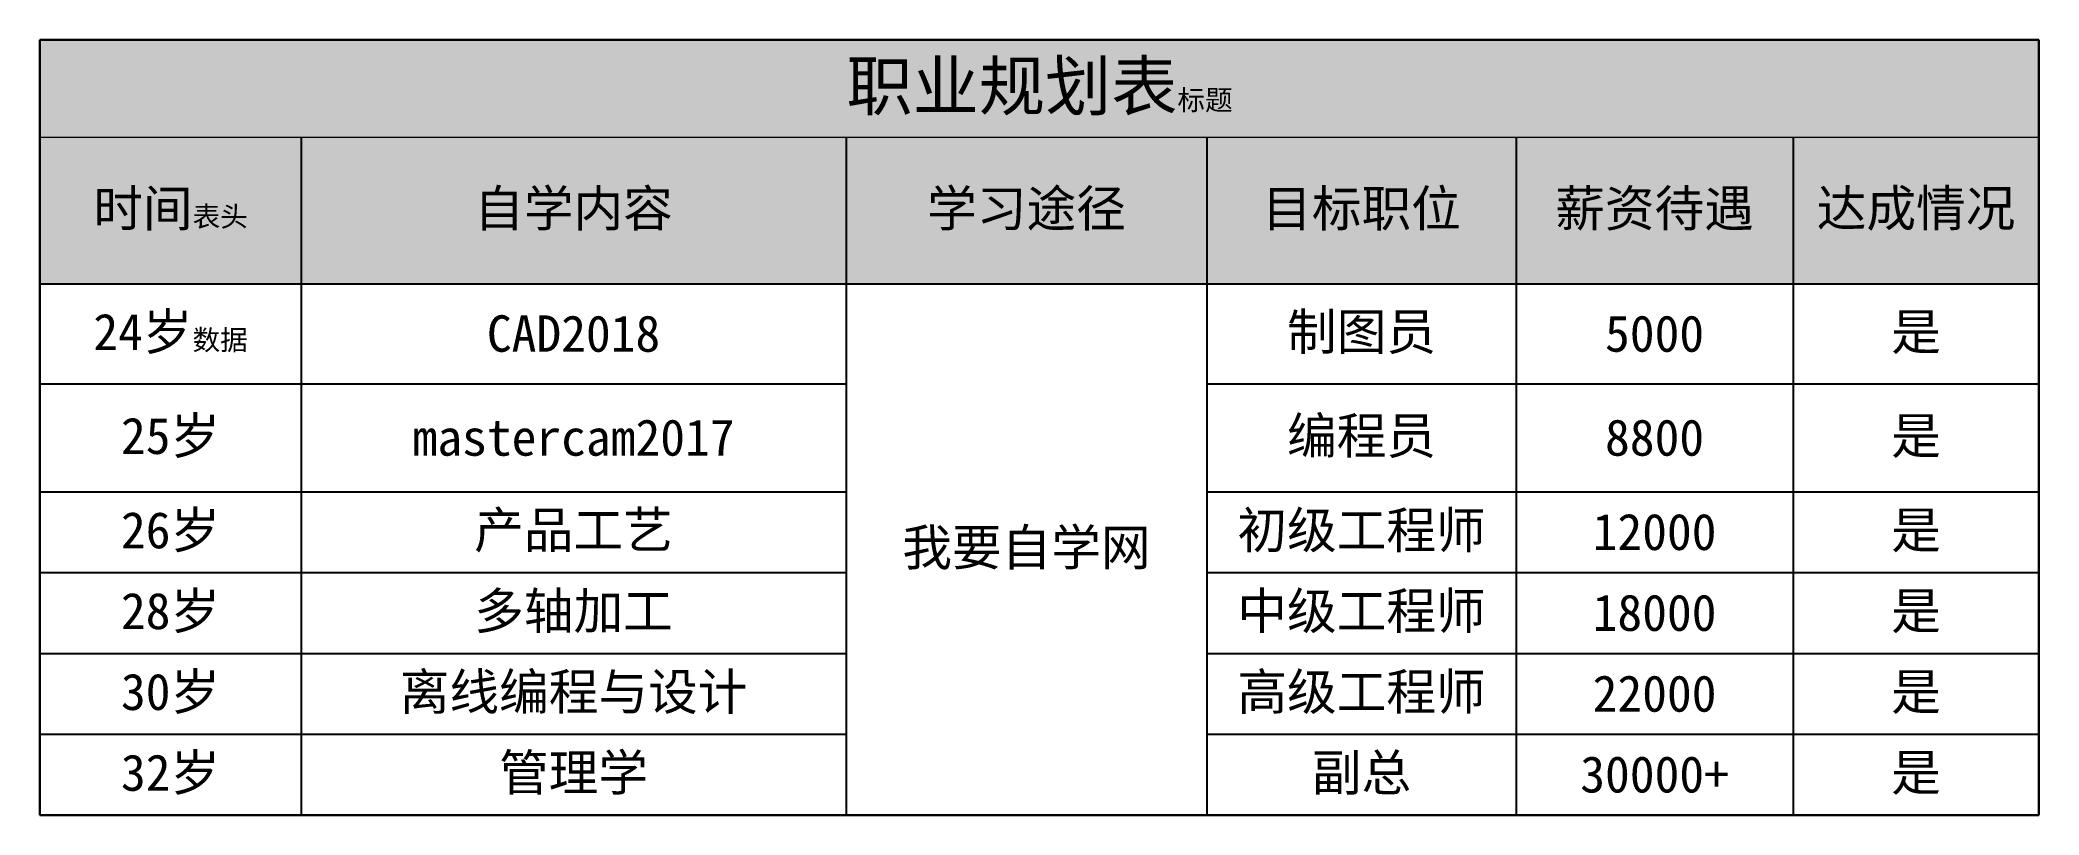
# Model space of a CAD drawing. Header units: millimetres. Extents: x 406 to 653, y 66 to 162.
import ezdxf

# ---------------------------------------------------------------- set-up
doc = ezdxf.new("R2010")
doc.units = ezdxf.units.MM

# ---------------------------------------------------------------- blocks, each defined once
blk = doc.blocks.new('*T1')
at = {"color": 6, "lineweight": 30, "transparency": 16777216}
for p, q in [((0, 0), (247.07, 0)), ((0, 0), (0, -95.8)), ((247.07, 0), (247.07, -95.8)), ((0, -95.8), (247.07, -95.8))]:
    blk.add_line(p, q, dxfattribs=at)
at = {"color": 0, "lineweight": -2, "transparency": 16777216}
for p, q in [((32.27, -11.99), (32.27, -42.51)), ((99.63, -11.99), (99.63, -95.8)), ((144.23, -11.99), (144.23, -95.8)), ((182.44, -11.99), (182.44, -42.51)), ((216.68, -11.99), (216.68, -42.51)), ((0, -30.13), (247.07, -30.13)), ((32.27, -75.82), (32.27, -95.8)), ((182.44, -75.82), (182.44, -95.8)), ((216.68, -75.82), (216.68, -95.8)), ((0, -85.81), (99.63, -85.81)), ((144.23, -85.81), (247.07, -85.81))]:
    blk.add_line(p, q, dxfattribs=at)
at = {"transparency": 16777216}
for p, q in [((0, -42.51), (99.63, -42.51)), ((32.27, -42.51), (32.27, -75.82)), ((144.23, -42.51), (247.07, -42.51)), ((182.44, -42.51), (182.44, -75.82)), ((216.68, -42.51), (216.68, -75.82)), ((0, -55.84), (99.63, -55.84)), ((144.23, -55.84), (247.07, -55.84)), ((0, -65.83), (99.63, -65.83)), ((144.23, -65.83), (247.07, -65.83)), ((0, -75.82), (99.63, -75.82)), ((144.23, -75.82), (247.07, -75.82))]:
    blk.add_line(p, q, dxfattribs=at)
at = {"color": 146, "true_color": 0x105689, "transparency": 16777216}
blk.add_solid([(0, 0), (0, -11.99), (247.07, 0), (247.07, -11.99)], dxfattribs=at)
at = {"color": 219, "true_color": 0x642165, "transparency": 16777216}
for points in [[(0, -11.99), (0, -30.13), (32.27, -11.99), (32.27, -30.13)], [(32.27, -11.99), (32.27, -30.13), (99.63, -11.99), (99.63, -30.13)], [(99.63, -11.99), (99.63, -30.13), (144.23, -11.99), (144.23, -30.13)], [(144.23, -11.99), (144.23, -30.13), (182.44, -11.99), (182.44, -30.13)], [(182.44, -11.99), (182.44, -30.13), (216.68, -11.99), (216.68, -30.13)], [(216.68, -11.99), (216.68, -30.13), (247.07, -11.99), (247.07, -30.13)]]:
    blk.add_solid(points, dxfattribs=at)
at = {"layer": 'Defpoints', "color": 8, "linetype": 'ByBlock', "lineweight": 0, "transparency": 16777216}
blk.add_line((0, -11.99), (247.07, -11.99), dxfattribs=at)
at = {"color": 0, "transparency": 16777216, "attachment_point": 5}
for s, insert, char_height, width in [('{\\fSimSun|b0|i0|c134|p2;职业规划表\\H0.41667x;\\C3;标题}', (123.54, -6), 6, 244.0743), ('{\\fSimSun|b0|i0|c134|p2;时间\\H0.55556x;\\C3;表头}', (16.14, -21.06), 4.5, 29.2748), ('{\\fSimSun|b0|i0|c134|p2;自学内容}', (65.95, -21.06), 4.5, 64.3507), ('{\\fSimSun|b0|i0|c134|p2;学习途径}', (121.93, -21.06), 4.5, 41.6091), ('{\\fSimSun|b0|i0|c134|p2;目标职位}', (163.34, -21.06), 4.5, 35.207), ('{\\fSimSun|b0|i0|c134|p2;薪资待遇}', (199.56, -21.06), 4.5, 31.2367), ('{\\fSimSun|b0|i0|c134|p2;达成情况}', (231.88, -21.06), 4.5, 27.396), ('24{\\fSimSun|b0|i0|c134|p2;岁\\H0.55556x;\\C3;数据}', (16.14, -36.32), 4.5, 29.2748), ('CAD2018', (65.95, -36.32), 4.5, 64.3507), ('{\\fSimSun|b0|i0|c134|p2;制图员}', (163.34, -36.32), 4.5, 35.207), ('5000', (199.56, -36.32), 4.5, 31.2367), ('{\\fSimSun|b0|i0|c134|p2;是}', (231.88, -36.32), 4.5, 27.396), ('25{\\fSimSun|b0|i0|c134|p2;岁}', (16.14, -49.17), 4.5, 29.2748), ('mastercam2017', (65.95, -49.17), 4.5, 64.3507), ('{\\fSimSun|b0|i0|c134|p2;编程员}', (163.34, -49.17), 4.5, 35.207), ('8800', (199.56, -49.17), 4.5, 31.2367), ('{\\fSimSun|b0|i0|c134|p2;是}', (231.88, -49.17), 4.5, 27.396), ('26{\\fSimSun|b0|i0|c134|p2;岁}', (16.14, -60.83), 4.5, 29.2748), ('{\\fSimSun|b0|i0|c134|p2;产品工艺}', (65.95, -60.83), 4.5, 64.3507), ('{\\fSimSun|b0|i0|c134|p2;初级工程师}', (163.34, -60.83), 4.5, 35.207), ('12000', (199.56, -60.83), 4.5, 31.2367), ('{\\fSimSun|b0|i0|c134|p2;是}', (231.88, -60.83), 4.5, 27.396), ('{\\fSimSun|b0|i0|c134|p2;\\C3;我要自学网}', (121.93, -62.96), 4.5, 41.6091), ('28{\\fSimSun|b0|i0|c134|p2;岁}', (16.14, -70.82), 4.5, 29.2748), ('{\\fSimSun|b0|i0|c134|p2;多轴加工}', (65.95, -70.82), 4.5, 64.3507), ('{\\fSimSun|b0|i0|c134|p2;中级工程师}', (163.34, -70.82), 4.5, 35.207), ('18000', (199.56, -70.82), 4.5, 31.2367), ('{\\fSimSun|b0|i0|c134|p2;是}', (231.88, -70.82), 4.5, 27.396), ('30{\\fSimSun|b0|i0|c134|p2;岁}', (16.14, -80.81), 4.5, 29.2748), ('{\\fSimSun|b0|i0|c134|p2;离线编程与设计}', (65.95, -80.81), 4.5, 64.3507), ('{\\fSimSun|b0|i0|c134|p2;高级工程师}', (163.34, -80.81), 4.5, 35.207), ('22000', (199.56, -80.81), 4.5, 31.2367), ('{\\fSimSun|b0|i0|c134|p2;是}', (231.88, -80.81), 4.5, 27.396), ('32{\\fSimSun|b0|i0|c134|p2;岁}', (16.14, -90.8), 4.5, 29.2748), ('{\\fSimSun|b0|i0|c134|p2;管理学}', (65.95, -90.8), 4.5, 64.3507), ('{\\fSimSun|b0|i0|c134|p2;副总}', (163.34, -90.8), 4.5, 35.207), ('30000+', (199.56, -90.8), 4.5, 31.2367), ('{\\fSimSun|b0|i0|c134|p2;是}', (231.88, -90.8), 4.5, 27.396)]:
    blk.add_mtext(s, dxfattribs=dict(at, insert=insert, char_height=char_height, width=width))

msp = doc.modelspace()

# ---------------------------------------------------------------- block references
msp.add_blockref('*T1', (406.17, 162.11))

doc.saveas('drawing.dxf')
